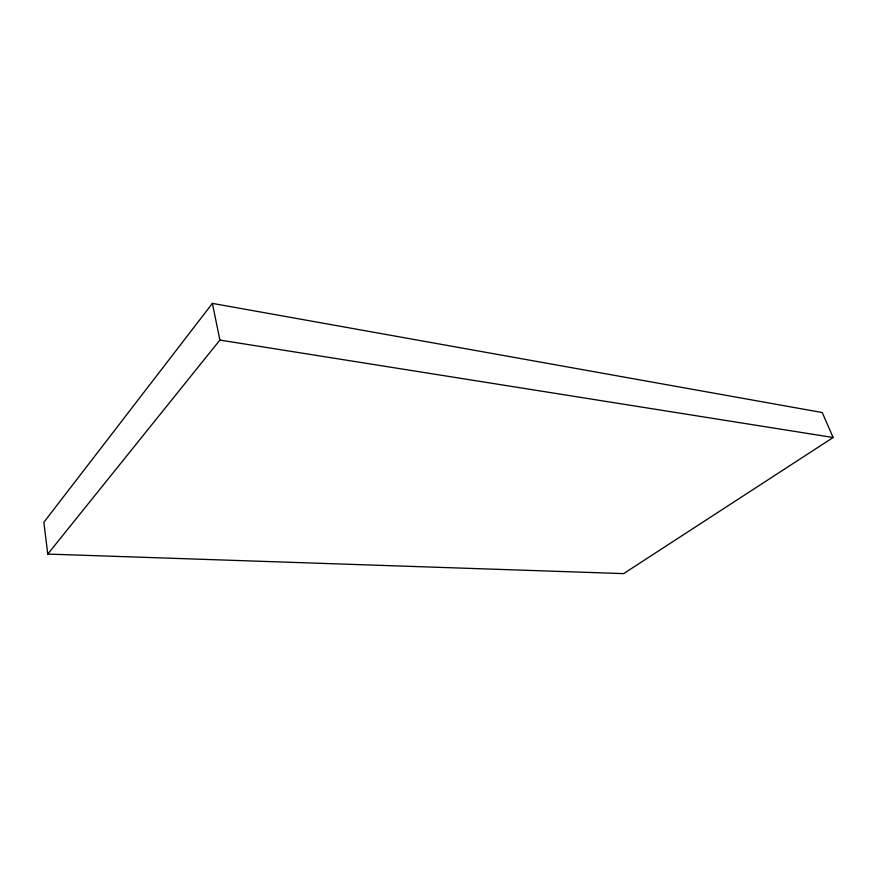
<?xml version="1.0" encoding="UTF-8"?>
<svg xmlns="http://www.w3.org/2000/svg" width="877" height="877" viewBox="0 0 877 877"><rect width="100%" height="100%" fill="white"/><g stroke="black" fill="none" stroke-linecap="round" stroke-linejoin="round"><path stroke-width="1.32" d="M212.387 303.387L43.85 522.297L47.775 554.067L623.635 573.613L833.15 437.513L822.231 412.541L212.387 303.387L219.897 340.068L47.775 554.067M219.897 340.068L833.15 437.513"/></g></svg>
